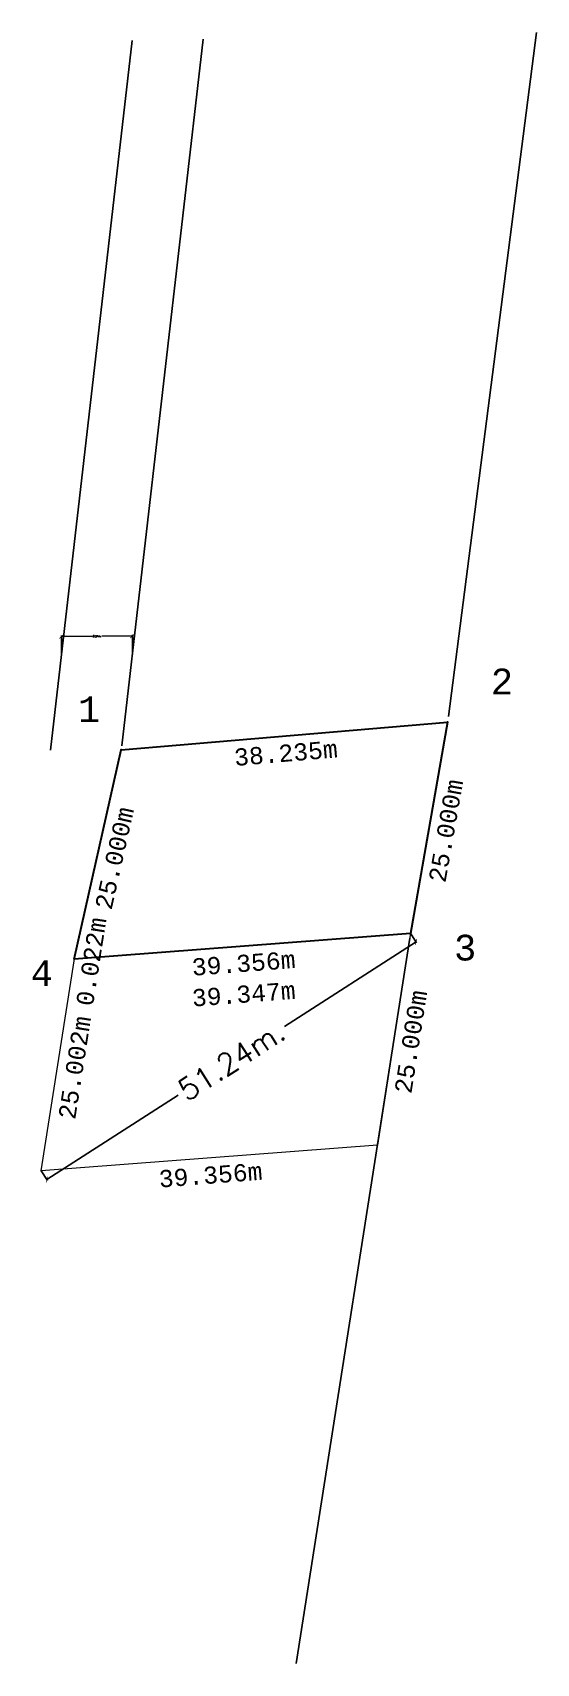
# Model space of a CAD drawing. Header units: millimetres. Extents: x 610556 to 610615, y 1319079 to 1319269.
import ezdxf
from ezdxf.enums import TextEntityAlignment as Align

# ---------------------------------------------------------------- set-up
doc = ezdxf.new("R2010")
doc.units = ezdxf.units.MM
for name, color, linetype in [('CVL_CUADCON_TIT', 1, 'Continuous'), ('CVL_PUNTO', 2, 'Continuous'), ('CVL_PUNTO_NUM', 2, 'Continuous')]:
    doc.layers.add(name, color=color, linetype=linetype)
doc.styles.add('MONOTXT4', font='MONOTXT4.shx')
doc.styles.add('ROMANS', font='ROMANS', dxfattribs={"height": 0.2})
doc.dimstyles.new('STANDARD$0', dxfattribs={"dimtxt": 0.6, "dimasz": 0.5, "dimexe": 0.125, "dimexo": 0.000625, "dimgap": 0.0625, "dimtad": 0, "dimzin": 1, "dimdsep": 46, "dimtxsty": 'ROMANS', "dimblk1": 'ARCHTICK', "dimblk2": 'ARCHTICK', "dimsah": 1, "dimcen": 2.5, "dimclrd": 1, "dimclre": 1, "dimclrt": 30, "dimaunit": 1, "dimadec": 0, "dimazin": 0, "dimtfac": 1, "dimtofl": 0, "dimtmove": 1, "dimatfit": 3, "dimldrblk": 'ARCHTICK', "dimfxl": 1, "dimtolj": 1, "dimtzin": 1, "dimarcsym": 0})

# ---------------------------------------------------------------- blocks, each defined once
blk = doc.blocks.new('_ARCHTICK')
at = {"color": 0, "linetype": 'ByBlock', "const_width": 0.15}
blk.add_lwpolyline([(-0.5, -0.5), (0.5, 0.5)], dxfattribs=at)
blk = doc.blocks.new('*D5')
at = {"layer": 'CVL_CUADCON_TIT', "color": 1, "lineweight": -2, "ltscale": 0.5, "transparency": 16777216}
for p, q in [((610559.2, 1319196.75), (610559.19, 1319198.83)), ((610559.19, 1319198.7), (610562.77, 1319198.73)), ((610567.46, 1319198.76), (610563.88, 1319198.73)), ((610567.48, 1319196.8), (610567.46, 1319198.88))]:
    blk.add_line(p, q, dxfattribs=at)
at = {"layer": 'Defpoints', "color": 0, "ltscale": 0.5, "transparency": 16777216}
for p in [(610559.19, 1319198.7), (610559.2, 1319196.75), (610567.48, 1319196.8)]:
    blk.add_point(p, dxfattribs=at)
at = {"layer": 'CVL_CUADCON_TIT', "color": 1, "lineweight": -2, "ltscale": 0.5, "transparency": 16777216, "xscale": 0.5, "yscale": 0.5, "zscale": 0.5}
for p, rotation in [((610559.19, 1319198.7), 180.3776656205835), ((610567.46, 1319198.76), 0.3776656205835227)]:
    blk.add_blockref('_ARCHTICK', p, dxfattribs=dict(at, rotation=rotation))
at = {"layer": 'CVL_CUADCON_TIT', "color": 30, "lineweight": 30, "ltscale": 0.5, "transparency": 16777216, "insert": (610563.33, 1319198.73), "char_height": 0.2, "attachment_point": 5, "rotation": 0.3777, "style": 'ROMANS'}
blk.add_mtext('\\A1;8.27m.', dxfattribs=at)
blk = doc.blocks.new('*D6')
at = {"layer": 'CVL_CUADCON_TIT', "color": 1, "lineweight": -2, "ltscale": 0.5, "transparency": 16777216}
for p, q in [((610599.92, 1319164.11), (610600.64, 1319162.98)), ((610600.58, 1319163.09), (610585.23, 1319153.23)), ((610557.47, 1319135.38), (610572.81, 1319145.24)), ((610556.82, 1319136.4), (610557.54, 1319135.27))]:
    blk.add_line(p, q, dxfattribs=at)
at = {"layer": 'Defpoints', "color": 0, "ltscale": 0.5, "transparency": 16777216}
for p in [(610599.92, 1319164.11), (610600.58, 1319163.09), (610556.82, 1319136.4)]:
    blk.add_point(p, dxfattribs=at)
at = {"layer": 'CVL_CUADCON_TIT', "color": 1, "lineweight": -2, "ltscale": 0.5, "transparency": 16777216, "xscale": 0.5, "yscale": 0.5, "zscale": 0.5}
for p, rotation in [((610600.58, 1319163.09), 32.73507909185283), ((610557.47, 1319135.38), 212.7350790918528)]:
    blk.add_blockref('_ARCHTICK', p, dxfattribs=dict(at, rotation=rotation))
at = {"layer": 'CVL_CUADCON_TIT', "color": 30, "lineweight": 18, "ltscale": 0.5, "transparency": 16777216, "insert": (610579.02, 1319149.23), "char_height": 0.2, "width": 8.7711, "attachment_point": 5, "rotation": 32.7351, "style": 'ROMANS'}
blk.add_mtext('\\A1;{\\H12.5x;\\C0;51.24m.}', dxfattribs=at)

msp = doc.modelspace()

# ---------------------------------------------------------------- linework, layer by layer
at = {"layer": 'CVL_CUADCON_TIT', "color": 7, "ltscale": 0.5, "flags": 128}
for points in [[(610567.452, 1319268.17), (610557.899, 1319185.436)], [(610575.715, 1319268.334), (610566.247, 1319185.939)], [(610604.355, 1319189.37), (610614.625, 1319269.106)], [(610599.831, 1319163.522), (610586.599, 1319078.973)]]:
    msp.add_lwpolyline(points, dxfattribs=at)
at = {"layer": 'CVL_CUADCON_TIT', "color": 2, "lineweight": 30, "ltscale": 0.5, "true_color": 0xf1eb1f, "flags": 128}
msp.add_lwpolyline([(610566.161, 1319185.487), (610604.26, 1319188.705), (610599.919, 1319164.085), (610560.676, 1319161.096), (610566.161, 1319185.487)], dxfattribs=at)
at = {"layer": 'CVL_CUADCON_TIT', "color": 3, "lineweight": 18, "ltscale": 0.5, "flags": 128}
msp.add_lwpolyline([(610556.816, 1319136.396), (610560.689, 1319161.118), (610599.922, 1319164.106), (610596.057, 1319139.407), (610556.816, 1319136.396)], dxfattribs=at)
at = {"layer": 'CVL_PUNTO', "color": 2, "lineweight": 30, "ltscale": 0.5}
for p in [(610604.26, 1319188.705), (610566.169, 1319185.487), (610599.922, 1319164.106), (610560.689, 1319161.118)]:
    msp.add_point(p, dxfattribs=at)

# ---------------------------------------------------------------- texts
at = {"layer": 'CVL_CUADCON_TIT', "color": 2, "lineweight": 18, "ltscale": 0.5, "style": 'MONOTXT4'}
for s, rotation, p in [('38.235m', 4.82798, (610585.379, 1319185.103)), ('25.000m', 80, (610604.059, 1319176.047)), ('25.000m', 77.32717, (610565.37, 1319172.853)), ('0.022m', 81.09649, (610562.664, 1319160.798)), ('39.356m', 4.35534, (610580.449, 1319160.596)), ('39.347m', 4.35534, (610580.458, 1319157.003)), ('25.000m', 81.10536, (610599.966, 1319151.448)), ('25.002m', 81.09649, (610560.727, 1319148.436)), ('39.356m', 4.38856, (610576.59, 1319135.907))]:
    msp.add_text(s, height=2, rotation=rotation, dxfattribs=at).set_placement(p, align=Align.MIDDLE)
at = {"layer": 'CVL_PUNTO_NUM', "color": 2, "lineweight": 30, "ltscale": 0.5, "style": 'MONOTXT4'}
for s, p in [('2', (610609.304, 1319191.954)), ('2', (610609.304, 1319191.954)), ('1', (610561.118, 1319188.725)), ('1', (610561.118, 1319188.725)), ('3', (610605.008, 1319160.922)), ('3', (610605.008, 1319160.922)), ('4', (610555.595, 1319157.948)), ('4', (610555.595, 1319157.948))]:
    msp.add_text(s, height=3, dxfattribs=at).set_placement(p)

# ---------------------------------------------------------------- dimensions: what is measured, and where the dimension line sits
at = {"layer": 'CVL_CUADCON_TIT', "color": 6, "lineweight": 30, "ltscale": 0.5}
dim = msp.add_aligned_dim(p1=(610567.476, 1319196.802), p2=(610559.205, 1319196.747), distance=-1.954, dimstyle='STANDARD$0', override={"dimpost": 'm.', "dimfxl": 31.75}, dxfattribs=at)
dim.commit()
dim.dimension.update_dxf_attribs({"geometry": '*D5', "text_midpoint": (610563.328, 1319198.729)})
at = {"layer": 'CVL_CUADCON_TIT', "color": 3, "lineweight": 18, "ltscale": 0.5}
dim = msp.add_aligned_dim(p1=(610556.816, 1319136.396), p2=(610599.922, 1319164.106), distance=-1.21, text='{\\H12.5x;\\C0;<>}', dimstyle='STANDARD$0', override={"dimpost": 'm.', "dimfxl": 31.75}, dxfattribs=at)
dim.commit()
dim.dimension.update_dxf_attribs({"geometry": '*D6', "text_midpoint": (610579.024, 1319149.233)})

doc.saveas('drawing.dxf')
